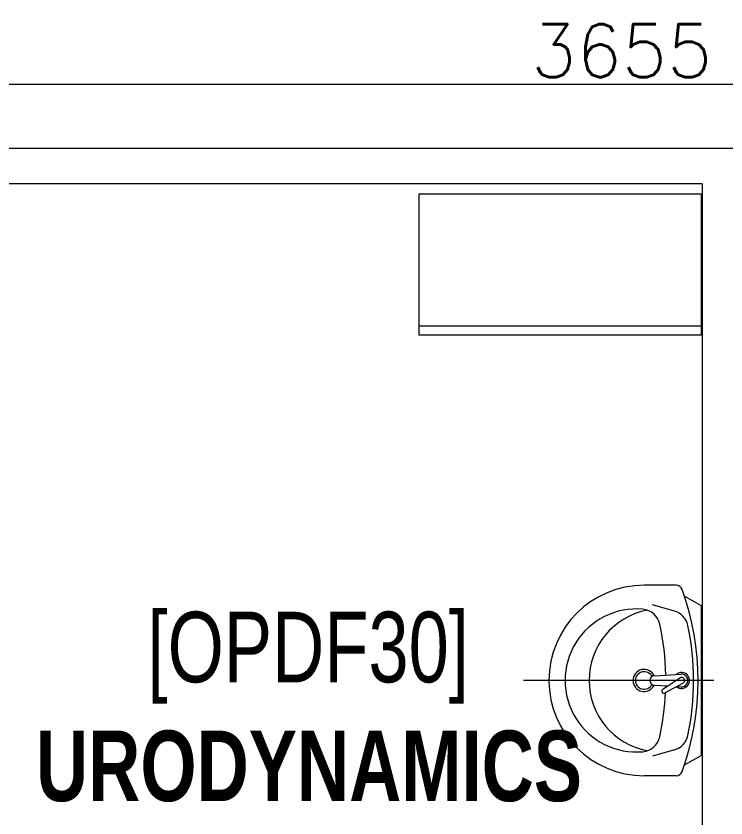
# Model space of a CAD drawing. Header units: millimetres. Extents: x -2143172 to 5255, y -610845 to 279739.
# Drawn here: x -1070803 to -1068790, y -586166 to -583893 of the extents above; entities that cross this region are included whole.
import ezdxf

# ---------------------------------------------------------------- set-up
doc = ezdxf.new("R2010")
doc.units = ezdxf.units.MM
doc.header["$LTSCALE"] = 30
doc.layers.get('0').update_dxf_attribs({"lineweight": 5})
doc.layers.get('Defpoints').update_dxf_attribs({"lineweight": 5})
for name, color, linetype, lineweight in [('72_EGR_BASE_TEXT', 7, 'Continuous', 5), ('dims.', 152, 'Continuous', 5), ('LOADING', 163, 'Continuous', 5), ('SANIT', 250, 'Continuous', 5), ('Walls', 32, 'Continuous', 5)]:
    doc.layers.add(name, color=color, linetype=linetype, lineweight=lineweight)
doc.styles.add('SIMPLEX', font='SIMPLEX.shx', dxfattribs={"height": 150})
doc.styles.add('X3G_ENTITY_9EC9', font='swisscl.ttf', dxfattribs={"height": 0.2})
doc.styles.add('X3G_ENTITY_9F38', font='swisscl.ttf', dxfattribs={"height": 0.2})
doc.dimstyles.new('Buk', dxfattribs={"dimtxt": 150, "dimasz": 50, "dimexe": 20, "dimexo": 25, "dimgap": 20, "dimtad": 1, "dimdec": 0, "dimrnd": 5, "dimdsep": 46, "dimtxsty": 'SIMPLEX', "dimcen": 0, "dimdle": 20, "dimclrd": 256, "dimclre": 256, "dimclrt": 256, "dimadec": 0, "dimazin": 0, "dimtfac": 0.0075, "dimtdec": 0, "dimtmove": 1, "dimatfit": 2, "dimldrblk": 'ARCHTICK', "dimfxl": 1, "dimtolj": 1, "dimtzin": 0, "dimlwd": -1, "dimlwe": -1, "dimarcsym": 0})

# ---------------------------------------------------------------- blocks, each defined once
blk = doc.blocks.new('lav-manta 60')
at = {"layer": 'SANIT'}
for p, q in [((0, 0.04), (0, -0.56)), ((-0.2658, -0.0529), (-0.2358, 0)), ((-0.2358, 0), (0.2358, 0)), ((0.2658, -0.0529), (0.2358, 0)), ((-0.015, -0.1473), (-0.0199, -0.064)), ((0.0274, -0.121), (-0.0078, -0.0673)), ((0.0389, -0.1142), (0.0087, -0.0575)), ((0.0191, -0.077), (0.0199, -0.064)), ((-0.3, -0.0789), (-0.3, -0.18)), ((-0.2185, -0.0841), (-0.2383, -0.1537)), ((0.2185, -0.0841), (0.2383, -0.1537)), ((0.3, -0.0789), (0.3, -0.18)), ((0.015, -0.1473), (0.0174, -0.1057))]:
    blk.add_line(p, q, dxfattribs=at)
for centre, radius, start, end in [((0, -0.8557), 0.8457, 70.1771, 109.8229), ((0, -0.8696), 0.8457, 78.1914, 101.8086), ((-0.1608, -0.1006), 0.06, 101.8086, 164.0794), ((0, -0.0617), 0.025, 320.7474, 220.368), ((0, -0.0617), 0.02, 353.2671, 186.682), ((0.1608, -0.1006), 0.06, 15.9206, 78.1914), ((-0.28, -0.0789), 0.02, 109.8229, 180), ((0, -0.0617), 0.00966, 25.4127, 215.9577), ((0.28, -0.0789), 0.02, 0, 70.1771), ((0, -0.9572), 0.8457, 91.1572, 102.0883), ((0, -0.9572), 0.8457, 88.5486, 88.844), ((0.0332, -0.1176), 0.00666, 210.6852, 30.6852), ((0, -0.9572), 0.8457, 77.9117, 87.4274), ((-0.1645, -0.189), 0.06, 102.0883, 174.8142), ((0, -0.18), 0.035, 115.3106, 64.6894), ((0, -0.1473), 0.015, 180, 0), ((0.1645, -0.189), 0.06, 5.1858, 77.9117), ((0, -0.1282), 0.2252, 190.6097, 349.3903), ((0, -0.18), 0.0275, 117.1496, 62.8504), ((0, -0.18), 0.3, 180, 0), ((0, -0.2039), 0.2252, 174.8142, 5.1858)]:
    blk.add_arc(centre, radius, start, end, dxfattribs=at)
blk = doc.blocks.new('*D328')
at = {"layer": 'Defpoints', "color": 0, "transparency": 16777216}
for p in [(-1067257, -584086.1), (-1070913.2, -584268.1, 0.1), (-1067257, -584268.1, 0.1)]:
    blk.add_point(p, dxfattribs=at)
at = {"layer": 'dims.', "linetype": 'Continuous', "transparency": 16777216}
for p, q in [((-1070913.2, -584243.1), (-1070913.2, -584066.1)), ((-1067257, -584243.1), (-1067257, -584066.1))]:
    blk.add_line(p, q, dxfattribs=at)
at = {"layer": 'dims.', "transparency": 16777216}
blk.add_line((-1070863.2, -584086.1), (-1067307, -584086.1), dxfattribs=at)
for points in [[(-1070863.2, -584077.8), (-1070863.2, -584094.4), (-1070913.2, -584086.1)], [(-1067307, -584077.8), (-1067307, -584094.4), (-1067257, -584086.1)]]:
    blk.add_solid(points, dxfattribs=at)
at = {"layer": 'dims.', "transparency": 16777216, "insert": (-1069085.1, -583991.1), "char_height": 150, "attachment_point": 5, "style": 'SIMPLEX'}
blk.add_mtext('\\A1;3655', dxfattribs=at)
blk = doc.blocks.new('_ArchTick')
at = {"color": 0, "linetype": 'ByBlock', "const_width": 0.15}
blk.add_lwpolyline([(-0.5, -0.5), (0.5, 0.5)], dxfattribs=at)
blk = doc.blocks.new('GF21027-P')
at = {"color": 0}
for p, q in [((0.4, 0.4), (-0.4, 0.4)), ((-0.4, 0.4), (-0.4, 0)), ((0.4, 0), (0.4, 0.4)), ((-0.4, 0.025), (0.4, 0.025)), ((-0.4, 0), (0.4, 0))]:
    blk.add_line(p, q, dxfattribs=at)

msp = doc.modelspace()

# ---------------------------------------------------------------- linework, layer by layer
at = {"layer": 'Walls'}
for p, q in [((-1064457, -584268.1, 0.2), (-1072457, -584268.1, 0.2)), ((-1068857, -584368.1, 0.2), (-1072357, -584368.1, 0.2)), ((-1068857, -584368.1, 0.2), (-1068857, -588368.1, 0.2))]:
    msp.add_line(p, q, dxfattribs=at)

# ---------------------------------------------------------------- block references
at = {"layer": 'LOADING', "color": 1, "xscale": -1000, "yscale": 1000, "zscale": 1000, "rotation": 359.9999999790884}
msp.add_blockref('GF21027-P', (-1069259.8, -584797, 0.1), dxfattribs=at)
at = {"layer": 'SANIT', "xscale": 900.000000000201, "yscale": 900.000000000201, "zscale": 900.000000000201, "rotation": 270}
msp.add_blockref('lav-manta 60', (-1068859.8, -585776, 0.1), dxfattribs=at)

# ---------------------------------------------------------------- texts
at = {"layer": '72_EGR_BASE_TEXT', "char_height": 200, "attachment_point": 2}
for s, insert, style in [('[OPDF30]', (-1069974.3, -585581.2, 0.2), 'X3G_ENTITY_9F38'), ('{\\fSwis721 LtCn BT|b1|i0|c0|p34;URODYNAMICS}', (-1069972, -585918.1, 0.2), 'X3G_ENTITY_9EC9')]:
    msp.add_mtext(s, dxfattribs=dict(at, insert=insert, style=style))

# ---------------------------------------------------------------- dimensions: what is measured, and where the dimension line sits
at = {"layer": 'dims.'}
dim = msp.add_linear_dim(base=(-1067257, -584086.1, 0.1), p1=(-1070913.2, -584268.1, 0.2), p2=(-1067257, -584268.1, 0.2), dimstyle='Buk', dxfattribs=at)
dim.commit()
dim.dimension.update_dxf_attribs({"geometry": '*D328', "text_midpoint": (-1069085.1, -583991.1, 0.1)})

doc.saveas('drawing.dxf')
